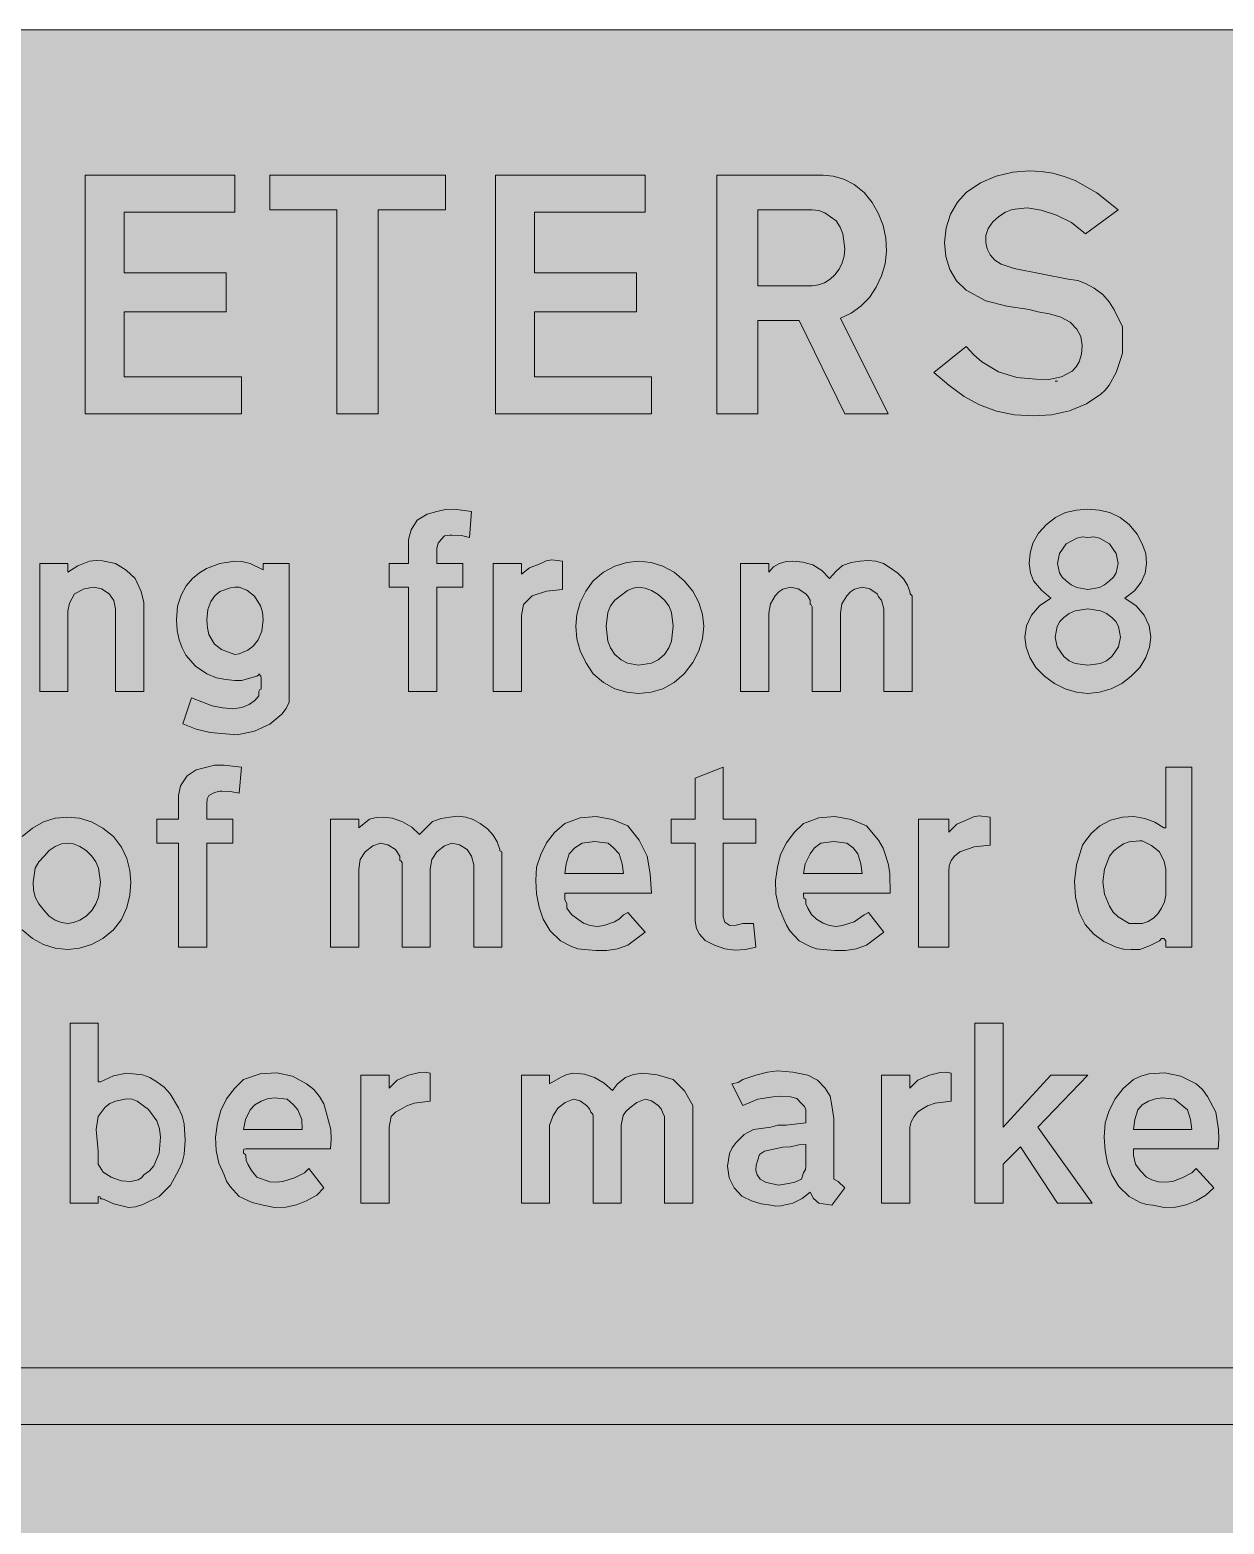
# Model space of a CAD drawing. Header units: metres. Extents: x 10 to 559, y 12 to 260.
# Drawn here: x 170 to 269.1, y 136.1 to 260.1 of the extents above; entities that cross this region are included whole.
import ezdxf

# ---------------------------------------------------------------- set-up
doc = ezdxf.new("R2010")
doc.units = ezdxf.units.M
for name, color, linetype, true_color in [('FILL_BLUE_0000FF', 7, 'Continuous', 0x0000ff), ('FILL_WHITE_FFFFFF', 7, 'Continuous', 0xffffff), ('STROKE_WHITE_FFFFFF', 7, 'Continuous', 0xffffff)]:
    doc.layers.add(name, color=color, linetype=linetype, true_color=true_color)

msp = doc.modelspace()

# ---------------------------------------------------------------- hatches: boundary and pattern name
at = {"layer": 'FILL_BLUE_0000FF', "true_color": 0x0000ff}
h = msp.add_hatch(color=7, dxfattribs=at)
h.dxf.hatch_style = 1
h.paths.add_polyline_path([(553.76, 259.97), (555.08, 259.58), (556.32, 258.96), (557.46, 258.12), (558.3, 256.98), (558.92, 255.74), (559.31, 254.42), (559.44, 253.08), (559.44, 19.26), (559.31, 17.91), (558.9, 16.56), (558.25, 15.32), (557.46, 14.22), (556.29, 13.28), (555.01, 12.6), (553.69, 12.2), (552.42, 12.06), (17.28, 12.06), (16.04, 12.2), (14.78, 12.6), (13.56, 13.28), (12.42, 14.22), (11.48, 15.36), (10.8, 16.61), (10.4, 17.92), (10.26, 19.26), (10.26, 253.08), (10.4, 254.41), (10.8, 255.6), (11.48, 256.93), (12.42, 258.12), (13.52, 259.04), (14.12, 259.36), (14.76, 259.56), (16.09, 259.97), (17.28, 260.1), (552.42, 260.1), (553.76, 259.97)])
at = {"layer": 'FILL_WHITE_FFFFFF', "true_color": 0xffffff}
h = msp.add_hatch(color=7, dxfattribs=at)
h.dxf.hatch_style = 1
h.paths.add_polyline_path([(260.64, 233.28), (260.46, 232.74), (260.1, 231.66), (259.54, 230.62), (259.21, 230.19), (258.84, 229.86), (257.64, 229.05), (256.25, 228.49), (254.76, 228.16), (253.26, 228.06), (251.68, 228.16), (250.18, 228.46), (248.78, 228.97), (247.5, 229.68), (246.24, 230.6), (244.98, 231.66), (247.68, 233.82), (248.3, 233.14), (248.96, 232.56), (250.36, 231.73), (251.86, 231.26), (253.44, 231.12), (254.53, 231.09), (255.58, 231.3), (256.45, 231.78), (256.79, 232.13), (257.04, 232.56), (257.24, 233.18), (257.29, 233.91), (257.17, 234.64), (256.86, 235.26), (256.3, 235.84), (255.51, 236.25), (254.58, 236.53), (253.62, 236.7), (252.9, 236.88), (251.03, 237.17), (249.3, 237.6), (247.68, 238.5), (246.87, 239.27), (246.31, 240.21), (245.98, 241.28), (245.88, 242.46), (246.01, 243.66), (246.37, 244.8), (246.94, 245.8), (247.68, 246.6), (248.85, 247.41), (250.15, 247.97), (251.53, 248.3), (252.9, 248.4), (253.9, 248.35), (254.86, 248.2), (255.8, 247.94), (256.72, 247.59), (258.52, 246.58), (260.28, 245.16), (257.58, 243.18), (256.42, 244.1), (255.15, 244.73), (253.88, 245.13), (252.72, 245.34), (251.48, 245.18), (250.92, 244.96), (250.38, 244.62), (249.88, 244.16), (249.5, 243.61), (249.29, 243.03), (249.3, 242.46), (249.4, 241.93), (249.66, 241.42), (250.06, 240.99), (250.56, 240.66), (251.64, 240.3), (256.14, 239.4), (256.93, 239.29), (257.58, 239.04), (258.3, 238.66), (259.02, 238.14), (259.53, 237.54), (259.96, 236.86), (260.64, 235.44), (260.64, 234), (260.64, 233.93), (260.64, 233.82), (260.64, 233.75), (260.64, 233.64), (260.64, 233.28)])
h = msp.add_hatch(color=7, dxfattribs=at)
h.dxf.hatch_style = 1
h.paths.add_polyline_path([(174.6, 248.04), (187.02, 248.04), (187.02, 244.98), (177.84, 244.98), (177.84, 239.94), (186.3, 239.94), (186.3, 236.7), (177.84, 236.7), (177.84, 231.3), (187.56, 231.3), (187.56, 228.24), (174.6, 228.24), (174.6, 248.04)])
h = msp.add_hatch(color=7, dxfattribs=at)
h.dxf.hatch_style = 1
h.paths.add_polyline_path([(204.48, 245.16), (198.9, 245.16), (198.9, 228.24), (195.48, 228.24), (195.48, 245.16), (189.9, 245.16), (189.9, 248.04), (204.48, 248.04), (204.48, 245.16)])
h = msp.add_hatch(color=7, dxfattribs=at)
h.dxf.hatch_style = 1
h.paths.add_polyline_path([(208.62, 248.04), (221.04, 248.04), (221.04, 244.98), (211.86, 244.98), (211.86, 239.94), (220.32, 239.94), (220.32, 236.7), (211.86, 236.7), (211.86, 231.3), (221.58, 231.3), (221.58, 228.24), (208.62, 228.24), (208.62, 248.04)])
h = msp.add_hatch(color=7, dxfattribs=at)
h.dxf.hatch_style = 1
h.paths.add_polyline_path([(235.8, 248.04), (236.64, 247.97), (237.51, 247.72), (238.38, 247.28), (239.22, 246.6), (239.86, 245.76), (240.39, 244.84), (240.79, 243.87), (241.02, 242.82), (241.06, 241.74), (240.94, 240.69), (240.65, 239.68), (240.21, 238.75), (239.64, 237.9), (238.94, 237.18), (238.14, 236.59), (237.24, 236.16), (241.2, 228.24), (237.6, 228.24), (233.82, 235.98), (230.4, 235.98), (230.4, 228.24), (226.98, 228.24), (226.98, 248.04), (235.8, 248.04)])
h.paths.add_polyline_path([(235.43, 238.93), (235.93, 239.11), (236.39, 239.4), (236.79, 239.78), (237.13, 240.24), (237.38, 240.76), (237.54, 241.32), (237.6, 241.92), (237.44, 243.16), (237.22, 243.72), (236.88, 244.26), (235.96, 244.91), (235.44, 245.1), (234.9, 245.16), (230.4, 245.16), (230.4, 238.86), (234.9, 238.86), (235.43, 238.93)], flags=16)
h = msp.add_hatch(color=7, dxfattribs=at)
h.dxf.hatch_style = 1
h.paths.add_polyline_path([(203.76, 205.2), (201.42, 205.2), (201.42, 213.84), (199.8, 213.84), (199.8, 215.82), (201.42, 215.82), (201.42, 217.8), (201.64, 218.61), (202.14, 219.42), (202.95, 219.91), (203.76, 220.14), (204.48, 220.3), (205.2, 220.32), (206.64, 220.14), (206.46, 217.98), (205.81, 218.14), (205.02, 218.16), (204.84, 218.16), (204.41, 218.11), (204.12, 217.8), (203.87, 217.51), (203.76, 217.08), (203.76, 215.82), (205.92, 215.82), (205.92, 213.84), (203.76, 213.84), (203.76, 205.2)])
h = msp.add_hatch(color=7, dxfattribs=at)
h.dxf.hatch_style = 1
h.paths.add_polyline_path([(262.84, 210.64), (262.98, 209.7), (262.88, 208.86), (262.57, 208.01), (262.07, 207.19), (261.36, 206.46), (260.59, 205.86), (259.69, 205.4), (258.73, 205.12), (257.76, 205.02), (256.82, 205.12), (255.89, 205.4), (255, 205.86), (254.16, 206.46), (253.45, 207.19), (252.94, 208.01), (252.64, 208.86), (252.54, 209.7), (252.67, 210.64), (253.08, 211.52), (253.75, 212.31), (254.7, 212.94), (253.91, 213.59), (253.26, 214.38), (253.01, 215.03), (252.9, 215.82), (252.97, 216.66), (253.21, 217.51), (253.66, 218.33), (254.34, 219.06), (255.08, 219.64), (255.91, 220.03), (256.82, 220.25), (257.76, 220.32), (258.7, 220.25), (259.6, 220.03), (260.44, 219.64), (261.18, 219.06), (261.85, 218.25), (262.26, 217.44), (262.57, 216.63), (262.62, 215.82), (262.52, 215.02), (262.19, 214.25), (261.63, 213.54), (260.82, 212.94), (261.76, 212.31), (262.44, 211.52), (262.84, 210.64)])
h.paths.add_polyline_path([(255.78, 211.32), (255.44, 210.99), (255.22, 210.58), (255.06, 209.7), (255.22, 208.89), (255.78, 208.08), (256.22, 207.74), (256.7, 207.52), (257.76, 207.36), (258.82, 207.52), (259.3, 207.74), (259.74, 208.08), (260.3, 208.89), (260.46, 209.7), (260.3, 210.58), (260.08, 210.99), (259.74, 211.32), (259.3, 211.66), (258.82, 211.88), (257.76, 212.04), (256.7, 211.88), (256.22, 211.66), (255.78, 211.32)], flags=16)
h.paths.add_polyline_path([(259.15, 214.04), (259.56, 214.38), (259.9, 214.68), (260.12, 215.03), (260.28, 215.82), (260.12, 216.63), (259.56, 217.44), (258.73, 217.91), (258.27, 218.02), (257.76, 217.98), (257.33, 218.02), (256.86, 217.91), (255.96, 217.44), (255.4, 216.63), (255.24, 215.82), (255.4, 215.03), (255.62, 214.68), (255.96, 214.38), (256.39, 214.04), (256.86, 213.82), (257.76, 213.66), (258.73, 213.82), (259.15, 214.04)], flags=16)
h = msp.add_hatch(color=7, dxfattribs=at)
h.dxf.hatch_style = 1
h.paths.add_polyline_path([(174.51, 213.7), (173.7, 213.3), (173.29, 212.51), (173.16, 211.86), (173.16, 205.2), (170.82, 205.2), (170.82, 215.82), (173.16, 215.82), (173.16, 215.1), (173.99, 215.62), (174.96, 216), (175.5, 216.07), (176.04, 216.04), (177.12, 215.82), (178, 215.26), (178.74, 214.56), (179.23, 213.5), (179.46, 212.58), (179.46, 205.2), (177.12, 205.2), (177.12, 212.04), (176.98, 212.74), (176.58, 213.3), (175.95, 213.7), (175.32, 213.84), (174.51, 213.7)])
h = msp.add_hatch(color=7, dxfattribs=at)
h.dxf.hatch_style = 1
h.paths.add_polyline_path([(185.5, 206.33), (184.68, 206.64), (183.75, 207.29), (182.95, 208.21), (182.63, 208.8), (182.38, 209.47), (182.22, 210.25), (182.16, 211.14), (182.26, 212.26), (182.55, 213.19), (182.97, 213.95), (183.49, 214.56), (184.07, 215.04), (184.67, 215.39), (185.76, 215.82), (187.02, 216), (187.58, 215.98), (188.28, 215.82), (189.36, 215.28), (189.36, 215.82), (191.52, 215.82), (191.52, 204.3), (191.26, 203.78), (190.9, 203.3), (189.9, 202.48), (188.63, 201.9), (187.2, 201.6), (184.95, 201.78), (183.81, 202.06), (182.7, 202.5), (183.42, 204.66), (185.13, 204.01), (186, 203.82), (186.84, 203.76), (187.58, 203.85), (188.19, 204.1), (188.66, 204.44), (189, 204.84), (189, 205.2), (189.09, 205.36), (189.18, 205.38), (189.18, 206.28), (189.16, 206.46), (189, 206.64), (188.98, 206.55), (188.82, 206.46), (187.56, 206.1), (187.02, 206.1), (186.26, 206.17), (185.5, 206.33)])
h.paths.add_polyline_path([(185.76, 213.48), (185.36, 213.14), (185.02, 212.65), (184.77, 211.99), (184.68, 211.14), (184.73, 210.46), (184.86, 209.91), (185.31, 209.11), (185.9, 208.66), (186.48, 208.44), (187.02, 208.26), (187.36, 208.3), (188.1, 208.62), (188.52, 208.96), (188.93, 209.47), (189.24, 210.19), (189.36, 211.14), (189.3, 211.77), (189.15, 212.3), (188.64, 213.1), (187.99, 213.6), (187.38, 213.84), (187.02, 213.84), (186.66, 213.79), (185.76, 213.48)], flags=16)
h = msp.add_hatch(color=7, dxfattribs=at)
h.dxf.hatch_style = 1
h.paths.add_polyline_path([(211.45, 215.44), (212.4, 215.82), (212.83, 216.03), (213.3, 216.11), (214.2, 216), (214.2, 213.66), (212.87, 213.52), (211.68, 213.12), (210.96, 212.4), (210.78, 211.5), (210.78, 205.2), (208.44, 205.2), (208.44, 215.82), (210.78, 215.82), (210.78, 214.92), (211.45, 215.44)])
h = msp.add_hatch(color=7, dxfattribs=at)
h.dxf.hatch_style = 1
h.paths.add_polyline_path([(215.66, 212.56), (216.12, 213.51), (216.72, 214.38), (217.59, 215.09), (218.54, 215.59), (219.53, 215.9), (220.5, 216), (221.55, 215.9), (222.52, 215.59), (223.44, 215.09), (224.28, 214.38), (224.99, 213.51), (225.49, 212.56), (225.8, 211.57), (225.9, 210.6), (225.8, 209.55), (225.49, 208.55), (224.99, 207.59), (224.28, 206.64), (223.44, 205.93), (222.52, 205.42), (221.55, 205.12), (220.5, 205.02), (219.53, 205.12), (218.54, 205.42), (217.59, 205.93), (216.72, 206.64), (216.12, 207.59), (215.66, 208.55), (215.38, 209.55), (215.28, 210.6), (215.38, 211.57), (215.66, 212.56)])
h.paths.add_polyline_path([(219.58, 213.57), (218.52, 212.76), (218.18, 212.3), (217.96, 211.75), (217.8, 210.6), (217.96, 209.36), (218.18, 208.8), (218.52, 208.26), (219.06, 207.82), (219.58, 207.54), (220.5, 207.36), (221.58, 207.54), (222.12, 207.82), (222.66, 208.26), (223, 208.8), (223.22, 209.36), (223.38, 210.6), (223.22, 211.75), (223, 212.3), (222.66, 212.76), (222.12, 213.23), (221.58, 213.57), (221.04, 213.77), (220.5, 213.84), (220.06, 213.77), (219.58, 213.57)], flags=16)
h = msp.add_hatch(color=7, dxfattribs=at)
h.dxf.hatch_style = 1
h.paths.add_polyline_path([(231.3, 215.1), (231.68, 215.53), (232.2, 215.82), (232.74, 215.98), (233.28, 216), (234.11, 215.93), (234.94, 215.69), (235.71, 215.24), (236.34, 214.56), (236.88, 215.17), (237.42, 215.64), (238.14, 215.89), (238.86, 216), (239.53, 216.07), (240.19, 216), (240.81, 215.8), (241.38, 215.46), (241.99, 215.02), (242.46, 214.54), (242.8, 214.02), (243, 213.48), (243.02, 213.3), (243.18, 213.12), (243.18, 212.76), (243.18, 205.2), (240.84, 205.2), (240.84, 212.04), (240.66, 212.76), (240.41, 213.03), (240.3, 213.3), (239.67, 213.71), (239.04, 213.84), (238.41, 213.68), (238.08, 213.46), (237.78, 213.12), (237.37, 212.47), (237.24, 211.68), (237.24, 205.2), (234.9, 205.2), (234.9, 212.22), (234.81, 212.38), (234.72, 212.4), (234.72, 212.76), (234.54, 213.1), (234.36, 213.3), (233.73, 213.71), (233.1, 213.84), (232.47, 213.68), (232.14, 213.46), (231.84, 213.12), (231.43, 212.47), (231.3, 211.68), (231.3, 205.2), (228.96, 205.2), (228.96, 215.82), (231.3, 215.82), (231.3, 215.1)])
h = msp.add_hatch(color=7, dxfattribs=at)
h.dxf.hatch_style = 1
h.paths.add_polyline_path([(182.34, 183.96), (182.34, 192.6), (180.54, 192.6), (180.54, 194.58), (182.34, 194.58), (182.34, 196.56), (182.5, 197.37), (183.06, 198.18), (183.8, 198.68), (184.68, 198.9), (185.33, 199.06), (186.12, 199.08), (187.56, 198.9), (187.38, 196.74), (186.66, 196.9), (185.94, 196.92), (185.83, 196.92), (185.76, 196.92), (185.31, 196.81), (184.86, 196.56), (184.7, 196.27), (184.68, 195.84), (184.68, 194.58), (186.84, 194.58), (186.84, 192.6), (184.68, 192.6), (184.68, 183.96), (182.34, 183.96)])
h = msp.add_hatch(color=7, dxfattribs=at)
h.dxf.hatch_style = 1
h.paths.add_polyline_path([(227.65, 186.05), (228.06, 185.76), (228.6, 185.78), (229.14, 185.94), (230.04, 185.94), (230.22, 183.96), (229.38, 183.76), (228.51, 183.71), (227.64, 183.83), (226.8, 184.14), (226.03, 184.52), (225.54, 185.04), (225.29, 185.51), (225.18, 186.12), (225.18, 192.6), (223.2, 192.6), (223.2, 194.58), (225.18, 194.58), (225.18, 198), (227.52, 198.9), (227.52, 194.58), (230.22, 194.58), (230.22, 192.6), (227.52, 192.6), (227.52, 186.48), (227.65, 186.05)])
h = msp.add_hatch(color=7, dxfattribs=at)
h.dxf.hatch_style = 1
h.paths.add_polyline_path([(261.36, 183.78), (260.73, 183.8), (260.1, 183.96), (259.09, 184.44), (258.23, 185.06), (257.54, 185.86), (257.04, 186.84), (256.74, 188.11), (256.66, 189.45), (256.81, 190.79), (257.22, 192.06), (257.33, 192.42), (257.58, 192.78), (258.08, 193.44), (258.77, 194.04), (259.63, 194.5), (260.64, 194.76), (261.58, 194.8), (262.48, 194.65), (263.32, 194.33), (264.06, 193.86), (264.24, 193.86), (264.24, 198.9), (266.4, 198.9), (266.4, 183.96), (264.24, 183.96), (264.24, 184.5), (264.06, 184.68), (263.95, 184.68), (263.88, 184.68), (263.7, 184.5), (262.89, 184.07), (262.08, 183.78), (261.36, 183.78)])
h.paths.add_polyline_path([(263.2, 186.37), (263.58, 186.72), (263.88, 187.2), (264.13, 187.74), (264.24, 188.28), (264.24, 190.44), (264.1, 191.09), (263.7, 191.88), (263.05, 192.4), (262.26, 192.78), (262.08, 192.78), (261.18, 192.71), (260.71, 192.55), (260.28, 192.24), (259.92, 191.95), (259.56, 191.52), (259.15, 190.44), (259.02, 189.38), (259.15, 188.36), (259.56, 187.38), (259.85, 186.86), (260.28, 186.48), (261.18, 185.94), (262.26, 185.94), (262.77, 186.11), (263.2, 186.37)], flags=16)
h = msp.add_hatch(color=7, dxfattribs=at)
h.dxf.hatch_style = 1
h.paths.add_polyline_path([(168.19, 191.32), (168.67, 192.27), (169.38, 193.14), (170.22, 193.85), (171.13, 194.36), (172.11, 194.66), (173.16, 194.76), (174.13, 194.66), (175.12, 194.36), (176.07, 193.85), (176.94, 193.14), (177.62, 192.27), (178.06, 191.32), (178.31, 190.33), (178.38, 189.36), (178.31, 188.29), (178.06, 187.25), (177.62, 186.27), (176.94, 185.4), (176.07, 184.69), (175.12, 184.19), (174.13, 183.88), (173.16, 183.78), (172.11, 183.88), (171.13, 184.19), (170.22, 184.69), (169.38, 185.4), (168.67, 186.27), (168.19, 187.25), (167.94, 188.29), (167.94, 189.36), (167.94, 190.33), (168.19, 191.32)])
h.paths.add_polyline_path([(172.1, 192.33), (171.62, 191.99), (171.18, 191.52), (170.74, 191.06), (170.46, 190.51), (170.28, 189.36), (170.32, 188.72), (170.46, 188.12), (170.74, 187.56), (171.18, 187.02), (171.62, 186.55), (172.1, 186.21), (172.62, 186.01), (173.16, 185.94), (173.62, 186.01), (174.15, 186.21), (174.68, 186.55), (175.14, 187.02), (175.48, 187.56), (175.7, 188.12), (175.86, 189.36), (175.7, 190.51), (175.48, 191.06), (175.14, 191.52), (174.68, 191.99), (174.15, 192.33), (173.62, 192.53), (173.16, 192.6), (172.62, 192.53), (172.1, 192.33)], flags=16)
h = msp.add_hatch(color=7, dxfattribs=at)
h.dxf.hatch_style = 1
h.paths.add_polyline_path([(197.28, 193.86), (198.18, 194.58), (198.72, 194.74), (199.26, 194.76), (200.09, 194.66), (200.92, 194.38), (201.69, 193.92), (202.32, 193.32), (203.4, 194.4), (204.12, 194.65), (204.84, 194.76), (205.51, 194.83), (206.17, 194.76), (206.79, 194.56), (207.36, 194.22), (207.97, 193.78), (208.44, 193.27), (208.78, 192.7), (208.98, 192.06), (209, 191.97), (209.16, 191.88), (209.16, 191.52), (209.16, 183.96), (206.82, 183.96), (206.82, 190.8), (206.64, 191.52), (206.28, 192.06), (205.65, 192.46), (205.02, 192.6), (204.39, 192.37), (203.76, 191.88), (203.35, 191.23), (203.22, 190.44), (203.22, 183.96), (200.88, 183.96), (200.88, 190.98), (200.79, 191.14), (200.7, 191.16), (200.7, 191.52), (200.34, 192.06), (199.71, 192.46), (199.08, 192.6), (198.45, 192.37), (197.82, 191.88), (197.41, 191.23), (197.28, 190.44), (197.28, 183.96), (194.94, 183.96), (194.94, 194.58), (197.28, 194.58), (197.28, 193.86)])
h = msp.add_hatch(color=7, dxfattribs=at)
h.dxf.hatch_style = 1
h.paths.add_polyline_path([(214.94, 184.01), (214.02, 184.5), (213.17, 185.33), (212.58, 186.3), (212.24, 187.3), (212.04, 188.39), (211.97, 189.51), (212.04, 190.62), (212.38, 191.66), (212.87, 192.62), (213.53, 193.48), (214.38, 194.22), (215.65, 194.7), (216.99, 194.8), (218.33, 194.57), (219.6, 194.04), (220.55, 192.85), (221.22, 191.52), (221.47, 190.06), (221.58, 188.46), (214.38, 188.46), (214.38, 188.28), (214.38, 187.92), (214.54, 187.56), (214.56, 187.2), (214.94, 186.68), (215.46, 186.3), (215.92, 185.96), (216.47, 185.76), (217.05, 185.69), (217.62, 185.76), (218.5, 186.08), (218.91, 186.32), (219.24, 186.66), (219.6, 186.84), (221.04, 185.22), (219.6, 184.14), (218.76, 183.83), (217.87, 183.69), (216.94, 183.68), (216, 183.78), (215.46, 183.84), (214.94, 184.01)])
h.paths.add_polyline_path([(219.13, 190.89), (218.88, 191.7), (218.43, 192.22), (217.98, 192.6), (216.83, 192.73), (215.82, 192.6), (215.21, 192.22), (214.74, 191.7), (214.49, 190.89), (214.38, 190.08), (219.24, 190.08), (219.13, 190.89)], flags=16)
h = msp.add_hatch(color=7, dxfattribs=at)
h.dxf.hatch_style = 1
h.paths.add_polyline_path([(234.74, 184.01), (233.82, 184.5), (233.05, 185.33), (232.76, 185.79), (232.56, 186.3), (232.12, 187.3), (231.88, 188.39), (231.85, 189.51), (232.02, 190.62), (232.28, 191.66), (232.76, 192.62), (233.41, 193.48), (234.18, 194.22), (235.45, 194.7), (236.79, 194.8), (238.13, 194.57), (239.4, 194.04), (240.41, 192.85), (240.79, 192.19), (241.02, 191.52), (241.23, 190.81), (241.33, 190.06), (241.38, 188.46), (234.18, 188.46), (234.18, 188.28), (234.2, 188.03), (234.36, 187.92), (234.38, 187.56), (234.54, 187.2), (234.83, 186.68), (235.26, 186.3), (235.8, 185.96), (236.34, 185.76), (236.88, 185.69), (237.42, 185.76), (238.39, 186.08), (239.22, 186.66), (239.58, 186.84), (240.84, 185.22), (239.4, 184.14), (238.56, 183.83), (237.67, 183.69), (236.74, 183.68), (235.8, 183.78), (235.26, 183.84), (234.74, 184.01)])
h.paths.add_polyline_path([(238.93, 190.89), (238.68, 191.7), (238.3, 192.22), (237.78, 192.6), (236.7, 192.73), (235.62, 192.6), (235.1, 192.22), (234.72, 191.7), (234.31, 190.89), (234.18, 190.08), (239.04, 190.08), (238.93, 190.89)], flags=16)
h = msp.add_hatch(color=7, dxfattribs=at)
h.dxf.hatch_style = 1
h.paths.add_polyline_path([(246.91, 194.18), (247.86, 194.58), (248.29, 194.79), (248.76, 194.87), (249.66, 194.76), (249.66, 192.42), (248.33, 192.29), (247.14, 191.88), (246.71, 191.52), (246.42, 191.16), (246.26, 190.71), (246.24, 190.26), (246.24, 183.96), (243.72, 183.96), (243.72, 194.58), (246.24, 194.58), (246.24, 193.5), (246.91, 194.18)])
h = msp.add_hatch(color=7, dxfattribs=at)
h.dxf.hatch_style = 1
h.paths.add_polyline_path([(179.35, 173.36), (179.97, 173.14), (180.54, 172.8), (181.15, 172.34), (181.64, 171.79), (182.34, 170.64), (182.65, 169.96), (182.81, 169.29), (182.88, 167.94), (182.81, 166.75), (182.65, 166.09), (182.34, 165.42), (181.66, 164.2), (180.72, 163.26), (179.39, 162.61), (178.77, 162.42), (178.2, 162.36), (176.98, 162.65), (176.04, 163.08), (175.86, 163.08), (175.84, 163.24), (175.68, 163.26), (175.68, 162.9), (175.68, 162.72), (173.34, 162.72), (173.34, 177.66), (175.68, 177.66), (175.68, 172.98), (175.68, 172.87), (175.68, 172.8), (175.86, 172.8), (176.94, 173.29), (178.02, 173.52), (179.35, 173.36)])
h.paths.add_polyline_path([(179.27, 164.82), (179.46, 165.06), (179.94, 165.39), (180.29, 165.82), (180.72, 166.86), (180.83, 168.21), (180.75, 168.88), (180.54, 169.56), (179.86, 170.5), (178.92, 171.18), (178.49, 171.36), (178.02, 171.38), (177.12, 171.18), (176.64, 170.98), (176.26, 170.68), (175.68, 169.92), (175.5, 168.84), (175.68, 167.04), (175.68, 166.5), (175.68, 165.96), (176.08, 165.28), (176.76, 164.88), (177.57, 164.56), (178.38, 164.52), (178.99, 164.65), (179.27, 164.82)], flags=16)
h = msp.add_hatch(color=7, dxfattribs=at)
h.dxf.hatch_style = 1
h.paths.add_polyline_path([(254.7, 173.34), (257.76, 173.34), (253.62, 169.02), (258.12, 162.72), (255.24, 162.72), (252.18, 167.4), (250.74, 165.96), (250.74, 162.72), (248.4, 162.72), (248.4, 177.66), (250.74, 177.66), (250.74, 169.02), (254.7, 173.34)])
h = msp.add_hatch(color=7, dxfattribs=at)
h.dxf.hatch_style = 1
h.paths.add_polyline_path([(229.86, 162.9), (229.07, 163.3), (228.42, 163.98), (228.02, 164.81), (227.88, 165.78), (228.04, 166.84), (228.26, 167.32), (228.6, 167.76), (229.25, 168.43), (230.04, 168.84), (231.48, 169.02), (232.04, 169.18), (232.74, 169.2), (234.36, 169.38), (234.36, 169.92), (234.36, 170.46), (234.25, 170.73), (234, 171), (233.62, 171.4), (233.1, 171.54), (232.31, 171.61), (231.66, 171.54), (230.4, 171.36), (229.14, 170.82), (228.24, 172.62), (228.76, 172.73), (229.14, 172.98), (230.22, 173.34), (231.19, 173.59), (232.02, 173.7), (233.28, 173.59), (234.54, 173.34), (235.33, 172.93), (235.98, 172.26), (236.39, 171.61), (236.52, 170.82), (236.68, 169.74), (236.7, 168.66), (236.7, 165.24), (236.7, 164.7), (237.06, 164.52), (237.6, 163.98), (236.52, 162.54), (235.44, 162.72), (235.01, 163.1), (234.72, 163.62), (234.07, 163.1), (233.28, 162.72), (232.31, 162.49), (231.89, 162.47), (231.48, 162.54), (230.67, 162.65), (229.86, 162.9)])
h.paths.add_polyline_path([(232.92, 164.34), (233.46, 164.45), (234, 164.7), (234.18, 165.24), (234.34, 165.51), (234.36, 165.78), (234.36, 167.58), (233.8, 167.56), (233.1, 167.4), (232.47, 167.38), (231.84, 167.22), (230.94, 167.04), (230.54, 166.75), (230.4, 166.32), (230.24, 165.87), (230.22, 165.42), (230.33, 165.06), (230.58, 164.7), (231.03, 164.45), (231.48, 164.34), (232.13, 164.2), (232.92, 164.34)], flags=16)
h = msp.add_hatch(color=7, dxfattribs=at)
h.dxf.hatch_style = 1
h.paths.add_polyline_path([(187.38, 163.26), (186.62, 164.09), (186.32, 164.55), (186.12, 165.06), (185.68, 166.04), (185.45, 167.08), (185.41, 168.2), (185.58, 169.38), (185.84, 170.42), (186.32, 171.38), (186.97, 172.24), (187.74, 172.98), (189.11, 173.46), (190.49, 173.54), (191.79, 173.26), (192.96, 172.62), (193.57, 172.15), (194.04, 171.58), (194.38, 170.95), (194.58, 170.28), (194.96, 168.82), (195.01, 168.03), (194.94, 167.22), (187.92, 167.22), (187.76, 167.2), (187.74, 167.04), (187.74, 166.86), (187.9, 166.77), (187.92, 166.68), (187.94, 166.25), (188.1, 165.96), (188.39, 165.42), (188.82, 164.88), (189.9, 164.5), (190.44, 164.45), (190.98, 164.52), (191.95, 164.81), (192.78, 165.24), (193.14, 165.6), (194.4, 163.98), (193.82, 163.37), (192.96, 162.9), (192.12, 162.57), (191.23, 162.38), (190.3, 162.37), (189.36, 162.54), (188.44, 162.76), (187.38, 163.26)])
h.paths.add_polyline_path([(192.56, 169.65), (192.24, 170.46), (191.86, 170.91), (191.34, 171.36), (190.26, 171.47), (189.72, 171.39), (189.18, 171.18), (188.66, 170.89), (188.28, 170.46), (187.88, 169.65), (187.74, 168.84), (192.6, 168.84), (192.56, 169.65)], flags=16)
h = msp.add_hatch(color=7, dxfattribs=at)
h.dxf.hatch_style = 1
h.paths.add_polyline_path([(200.47, 172.94), (201.42, 173.34), (202.32, 173.57), (202.79, 173.59), (203.22, 173.52), (203.22, 171.18), (201.89, 171.02), (201.27, 170.8), (200.7, 170.46), (200.34, 170.26), (199.98, 169.92), (199.8, 169.02), (199.8, 162.72), (197.46, 162.72), (197.46, 173.34), (199.8, 173.34), (199.8, 172.26), (200.47, 172.94)])
h = msp.add_hatch(color=7, dxfattribs=at)
h.dxf.hatch_style = 1
h.paths.add_polyline_path([(216.7, 170.1), (216.54, 170.28), (216.43, 170.55), (216.18, 170.82), (215.64, 171.22), (215.1, 171.36), (214.4, 171.07), (213.84, 170.64), (213.41, 169.99), (213.12, 169.2), (213.12, 162.72), (210.78, 162.72), (210.78, 173.34), (213.12, 173.34), (213.12, 172.62), (214.02, 173.16), (214.56, 173.41), (215.1, 173.52), (216.01, 173.42), (216.85, 173.14), (217.63, 172.68), (218.34, 172.08), (218.74, 172.62), (219.42, 173.16), (220.07, 173.41), (220.86, 173.52), (222.05, 173.38), (223.38, 172.98), (224.32, 172.03), (225, 170.82), (225, 170.64), (225, 170.28), (225, 162.72), (222.66, 162.72), (222.66, 169.56), (222.64, 169.92), (222.48, 170.28), (222.37, 170.55), (222.12, 170.82), (221.58, 171.22), (221.04, 171.36), (220.34, 171.07), (219.78, 170.64), (219.44, 170.34), (219.22, 169.99), (219.06, 169.2), (219.06, 162.72), (216.72, 162.72), (216.72, 169.74), (216.72, 169.92), (216.7, 170.1)])
h = msp.add_hatch(color=7, dxfattribs=at)
h.dxf.hatch_style = 1
h.paths.add_polyline_path([(243.67, 172.94), (244.62, 173.34), (245.52, 173.57), (245.99, 173.59), (246.42, 173.52), (246.42, 171.18), (245.09, 171.02), (244.47, 170.8), (243.9, 170.46), (243.63, 170.26), (243.36, 169.92), (243.11, 169.47), (243, 169.02), (243, 162.72), (240.66, 162.72), (240.66, 173.34), (243, 173.34), (243, 172.26), (243.67, 172.94)])
h = msp.add_hatch(color=7, dxfattribs=at)
h.dxf.hatch_style = 1
h.paths.add_polyline_path([(262.1, 162.76), (261.18, 163.26), (260.32, 164.09), (259.74, 165.06), (259.4, 166.04), (259.2, 167.08), (259.13, 168.2), (259.2, 169.38), (259.54, 170.42), (260.03, 171.38), (260.69, 172.24), (261.54, 172.98), (262.16, 173.27), (262.81, 173.46), (264.15, 173.54), (265.49, 173.26), (266.76, 172.62), (267.27, 172.15), (267.7, 171.58), (268.38, 170.28), (268.6, 168.82), (268.63, 168.03), (268.56, 167.22), (261.54, 167.22), (261.54, 167.04), (261.54, 166.86), (261.54, 166.68), (261.72, 165.96), (262.1, 165.42), (262.62, 164.88), (263.08, 164.65), (263.63, 164.5), (264.21, 164.45), (264.78, 164.52), (265.59, 164.81), (266.4, 165.24), (266.76, 165.6), (268.2, 163.98), (267.55, 163.37), (266.76, 162.9), (265.92, 162.57), (265.03, 162.38), (264.1, 162.37), (263.16, 162.54), (262.62, 162.6), (262.1, 162.76)])
h.paths.add_polyline_path([(266.29, 169.65), (266.04, 170.46), (264.96, 171.36), (263.95, 171.47), (263.37, 171.39), (262.8, 171.18), (262.28, 170.89), (261.9, 170.46), (261.65, 169.65), (261.54, 168.84), (266.4, 168.84), (266.29, 169.65)], flags=16)
h = msp.add_hatch(color=7, dxfattribs=at)
h.dxf.hatch_style = 1
h.paths.add_polyline_path([(63.36, 144.36), (63.36, 149.04), (496.8, 149.04), (492.12, 153.9), (499.32, 153.9), (506.34, 146.7), (499.32, 139.68), (492.12, 139.68), (496.8, 144.36), (63.36, 144.36)])

# ---------------------------------------------------------------- linework, layer by layer
at = {"layer": 'FILL_BLUE_0000FF', "lineweight": 0, "true_color": 0x0000ff}
msp.add_lwpolyline([(552.42, 12.06), (17.28, 12.06), (16.04, 12.2), (14.78, 12.6), (13.56, 13.28), (12.42, 14.22), (11.48, 15.36), (10.8, 16.61), (10.4, 17.92), (10.26, 19.26), (10.26, 253.08), (10.4, 254.41), (10.8, 255.6), (11.48, 256.93), (12.42, 258.12), (13.52, 259.04), (14.12, 259.36), (14.76, 259.56), (16.09, 259.97), (17.28, 260.1), (552.42, 260.1)], dxfattribs=at)
at = {"layer": 'FILL_WHITE_FFFFFF', "lineweight": 0, "true_color": 0xffffff}
for points in [[(260.64, 233.28), (260.46, 232.74), (260.1, 231.66), (259.54, 230.62), (259.21, 230.19), (258.84, 229.86), (257.64, 229.05), (256.25, 228.49), (254.76, 228.16), (253.26, 228.06), (251.68, 228.16), (250.18, 228.46), (248.78, 228.97), (247.5, 229.68), (246.24, 230.6), (244.98, 231.66), (247.68, 233.82), (248.3, 233.14), (248.96, 232.56), (250.36, 231.73), (251.86, 231.26), (253.44, 231.12), (254.53, 231.09), (255.58, 231.3), (256.45, 231.78), (256.79, 232.13), (257.04, 232.56), (257.24, 233.18), (257.29, 233.91), (257.17, 234.64), (256.86, 235.26), (256.3, 235.84), (255.51, 236.25), (254.58, 236.53), (253.62, 236.7), (252.9, 236.88), (251.03, 237.17), (249.3, 237.6), (247.68, 238.5), (246.87, 239.27), (246.31, 240.21), (245.98, 241.28), (245.88, 242.46), (246.01, 243.66), (246.37, 244.8), (246.94, 245.8), (247.68, 246.6), (248.85, 247.41), (250.15, 247.97), (251.53, 248.3), (252.9, 248.4), (253.9, 248.35), (254.86, 248.2), (255.8, 247.94), (256.72, 247.59), (258.52, 246.58), (260.28, 245.16), (257.58, 243.18), (256.42, 244.1), (255.15, 244.73), (253.88, 245.13), (252.72, 245.34), (251.48, 245.18), (250.92, 244.96), (250.38, 244.62), (249.88, 244.16), (249.5, 243.61), (249.29, 243.03), (249.3, 242.46), (249.4, 241.93), (249.66, 241.42), (250.06, 240.99), (250.56, 240.66), (251.64, 240.3), (256.14, 239.4), (256.93, 239.29), (257.58, 239.04), (258.3, 238.66), (259.02, 238.14), (259.53, 237.54), (259.96, 236.86), (260.64, 235.44), (260.64, 234), (260.64, 233.93), (260.64, 233.82), (260.64, 233.75), (260.64, 233.64)], [(174.6, 248.04), (187.02, 248.04), (187.02, 244.98), (177.84, 244.98), (177.84, 239.94), (186.3, 239.94), (186.3, 236.7), (177.84, 236.7), (177.84, 231.3), (187.56, 231.3), (187.56, 228.24), (174.6, 228.24)], [(204.48, 245.16), (198.9, 245.16), (198.9, 228.24), (195.48, 228.24), (195.48, 245.16), (189.9, 245.16), (189.9, 248.04), (204.48, 248.04)], [(208.62, 248.04), (221.04, 248.04), (221.04, 244.98), (211.86, 244.98), (211.86, 239.94), (220.32, 239.94), (220.32, 236.7), (211.86, 236.7), (211.86, 231.3), (221.58, 231.3), (221.58, 228.24), (208.62, 228.24)], [(235.8, 248.04), (236.64, 247.97), (237.51, 247.72), (238.38, 247.28), (239.22, 246.6), (239.86, 245.76), (240.39, 244.84), (240.79, 243.87), (241.02, 242.82), (241.06, 241.74), (240.94, 240.69), (240.65, 239.68), (240.21, 238.75), (239.64, 237.9), (238.94, 237.18), (238.14, 236.59), (237.24, 236.16), (241.2, 228.24), (237.6, 228.24), (233.82, 235.98), (230.4, 235.98), (230.4, 228.24), (226.98, 228.24), (226.98, 248.04)], [(235.43, 238.93), (235.93, 239.11), (236.39, 239.4), (236.79, 239.78), (237.13, 240.24), (237.38, 240.76), (237.54, 241.32), (237.6, 241.92), (237.44, 243.16), (237.22, 243.72), (236.88, 244.26), (235.96, 244.91), (235.44, 245.1), (234.9, 245.16), (230.4, 245.16), (230.4, 238.86), (234.9, 238.86)], [(203.76, 205.2), (201.42, 205.2), (201.42, 213.84), (199.8, 213.84), (199.8, 215.82), (201.42, 215.82), (201.42, 217.8), (201.64, 218.61), (202.14, 219.42), (202.95, 219.91), (203.76, 220.14), (204.48, 220.3), (205.2, 220.32), (206.64, 220.14), (206.46, 217.98), (205.81, 218.14), (205.02, 218.16), (204.84, 218.16), (204.41, 218.11), (204.12, 217.8), (203.87, 217.51), (203.76, 217.08), (203.76, 215.82), (205.92, 215.82), (205.92, 213.84), (203.76, 213.84)], [(262.84, 210.64), (262.98, 209.7), (262.88, 208.86), (262.57, 208.01), (262.07, 207.19), (261.36, 206.46), (260.59, 205.86), (259.69, 205.4), (258.73, 205.12), (257.76, 205.02), (256.82, 205.12), (255.89, 205.4), (255, 205.86), (254.16, 206.46), (253.45, 207.19), (252.94, 208.01), (252.64, 208.86), (252.54, 209.7), (252.67, 210.64), (253.08, 211.52), (253.75, 212.31), (254.7, 212.94), (253.91, 213.59), (253.26, 214.38), (253.01, 215.03), (252.9, 215.82), (252.97, 216.66), (253.21, 217.51), (253.66, 218.33), (254.34, 219.06), (255.08, 219.64), (255.91, 220.03), (256.82, 220.25), (257.76, 220.32), (258.7, 220.25), (259.6, 220.03), (260.44, 219.64), (261.18, 219.06), (261.85, 218.25), (262.26, 217.44), (262.57, 216.63), (262.62, 215.82), (262.52, 215.02), (262.19, 214.25), (261.63, 213.54), (260.82, 212.94), (261.76, 212.31), (262.44, 211.52)], [(259.15, 214.04), (259.56, 214.38), (259.9, 214.68), (260.12, 215.03), (260.28, 215.82), (260.12, 216.63), (259.56, 217.44), (258.73, 217.91), (258.27, 218.02), (257.76, 217.98), (257.33, 218.02), (256.86, 217.91), (255.96, 217.44), (255.4, 216.63), (255.24, 215.82), (255.4, 215.03), (255.62, 214.68), (255.96, 214.38), (256.39, 214.04), (256.86, 213.82), (257.76, 213.66), (258.73, 213.82)], [(174.51, 213.7), (173.7, 213.3), (173.29, 212.51), (173.16, 211.86), (173.16, 205.2), (170.82, 205.2), (170.82, 215.82), (173.16, 215.82), (173.16, 215.1), (173.99, 215.62), (174.96, 216), (175.5, 216.07), (176.04, 216.04), (177.12, 215.82), (178, 215.26), (178.74, 214.56), (179.23, 213.5), (179.46, 212.58), (179.46, 205.2), (177.12, 205.2), (177.12, 212.04), (176.98, 212.74), (176.58, 213.3), (175.95, 213.7), (175.32, 213.84)], [(185.5, 206.33), (184.68, 206.64), (183.75, 207.29), (182.95, 208.21), (182.63, 208.8), (182.38, 209.47), (182.22, 210.25), (182.16, 211.14), (182.26, 212.26), (182.55, 213.19), (182.97, 213.95), (183.49, 214.56), (184.07, 215.04), (184.67, 215.39), (185.76, 215.82), (187.02, 216), (187.58, 215.98), (188.28, 215.82), (189.36, 215.28), (189.36, 215.82), (191.52, 215.82), (191.52, 204.3), (191.26, 203.78), (190.9, 203.3), (189.9, 202.48), (188.63, 201.9), (187.2, 201.6), (184.95, 201.78), (183.81, 202.06), (182.7, 202.5), (183.42, 204.66), (185.13, 204.01), (186, 203.82), (186.84, 203.76), (187.58, 203.85), (188.19, 204.1), (188.66, 204.44), (189, 204.84), (189, 205.2), (189.09, 205.36), (189.18, 205.38), (189.18, 206.28), (189.16, 206.46), (189, 206.64), (188.98, 206.55), (188.82, 206.46), (187.56, 206.1), (187.02, 206.1), (186.26, 206.17)], [(211.45, 215.44), (212.4, 215.82), (212.83, 216.03), (213.3, 216.11), (214.2, 216), (214.2, 213.66), (212.87, 213.52), (211.68, 213.12), (210.96, 212.4), (210.78, 211.5), (210.78, 205.2), (208.44, 205.2), (208.44, 215.82), (210.78, 215.82), (210.78, 214.92)], [(215.66, 212.56), (216.12, 213.51), (216.72, 214.38), (217.59, 215.09), (218.54, 215.59), (219.53, 215.9), (220.5, 216), (221.55, 215.9), (222.52, 215.59), (223.44, 215.09), (224.28, 214.38), (224.99, 213.51), (225.49, 212.56), (225.8, 211.57), (225.9, 210.6), (225.8, 209.55), (225.49, 208.55), (224.99, 207.59), (224.28, 206.64), (223.44, 205.93), (222.52, 205.42), (221.55, 205.12), (220.5, 205.02), (219.53, 205.12), (218.54, 205.42), (217.59, 205.93), (216.72, 206.64), (216.12, 207.59), (215.66, 208.55), (215.38, 209.55), (215.28, 210.6), (215.38, 211.57)], [(231.3, 215.1), (231.68, 215.53), (232.2, 215.82), (232.74, 215.98), (233.28, 216), (234.11, 215.93), (234.94, 215.69), (235.71, 215.24), (236.34, 214.56), (236.88, 215.17), (237.42, 215.64), (238.14, 215.89), (238.86, 216), (239.53, 216.07), (240.19, 216), (240.81, 215.8), (241.38, 215.46), (241.99, 215.02), (242.46, 214.54), (242.8, 214.02), (243, 213.48), (243.02, 213.3), (243.18, 213.12), (243.18, 212.76), (243.18, 205.2), (240.84, 205.2), (240.84, 212.04), (240.66, 212.76), (240.41, 213.03), (240.3, 213.3), (239.67, 213.71), (239.04, 213.84), (238.41, 213.68), (238.08, 213.46), (237.78, 213.12), (237.37, 212.47), (237.24, 211.68), (237.24, 205.2), (234.9, 205.2), (234.9, 212.22), (234.81, 212.38), (234.72, 212.4), (234.72, 212.76), (234.54, 213.1), (234.36, 213.3), (233.73, 213.71), (233.1, 213.84), (232.47, 213.68), (232.14, 213.46), (231.84, 213.12), (231.43, 212.47), (231.3, 211.68), (231.3, 205.2), (228.96, 205.2), (228.96, 215.82), (231.3, 215.82)], [(185.76, 213.48), (185.36, 213.14), (185.02, 212.65), (184.77, 211.99), (184.68, 211.14), (184.73, 210.46), (184.86, 209.91), (185.31, 209.11), (185.9, 208.66), (186.48, 208.44), (187.02, 208.26), (187.36, 208.3), (188.1, 208.62), (188.52, 208.96), (188.93, 209.47), (189.24, 210.19), (189.36, 211.14), (189.3, 211.77), (189.15, 212.3), (188.64, 213.1), (187.99, 213.6), (187.38, 213.84), (187.02, 213.84), (186.66, 213.79)], [(219.58, 213.57), (218.52, 212.76), (218.18, 212.3), (217.96, 211.75), (217.8, 210.6), (217.96, 209.36), (218.18, 208.8), (218.52, 208.26), (219.06, 207.82), (219.58, 207.54), (220.5, 207.36), (221.58, 207.54), (222.12, 207.82), (222.66, 208.26), (223, 208.8), (223.22, 209.36), (223.38, 210.6), (223.22, 211.75), (223, 212.3), (222.66, 212.76), (222.12, 213.23), (221.58, 213.57), (221.04, 213.77), (220.5, 213.84), (220.06, 213.77)], [(255.78, 211.32), (255.44, 210.99), (255.22, 210.58), (255.06, 209.7), (255.22, 208.89), (255.78, 208.08), (256.22, 207.74), (256.7, 207.52), (257.76, 207.36), (258.82, 207.52), (259.3, 207.74), (259.74, 208.08), (260.3, 208.89), (260.46, 209.7), (260.3, 210.58), (260.08, 210.99), (259.74, 211.32), (259.3, 211.66), (258.82, 211.88), (257.76, 212.04), (256.7, 211.88), (256.22, 211.66)], [(182.34, 183.96), (182.34, 192.6), (180.54, 192.6), (180.54, 194.58), (182.34, 194.58), (182.34, 196.56), (182.5, 197.37), (183.06, 198.18), (183.8, 198.68), (184.68, 198.9), (185.33, 199.06), (186.12, 199.08), (187.56, 198.9), (187.38, 196.74), (186.66, 196.9), (185.94, 196.92), (185.83, 196.92), (185.76, 196.92), (185.31, 196.81), (184.86, 196.56), (184.7, 196.27), (184.68, 195.84), (184.68, 194.58), (186.84, 194.58), (186.84, 192.6), (184.68, 192.6), (184.68, 183.96)], [(227.65, 186.05), (228.06, 185.76), (228.6, 185.78), (229.14, 185.94), (230.04, 185.94), (230.22, 183.96), (229.38, 183.76), (228.51, 183.71), (227.64, 183.83), (226.8, 184.14), (226.03, 184.52), (225.54, 185.04), (225.29, 185.51), (225.18, 186.12), (225.18, 192.6), (223.2, 192.6), (223.2, 194.58), (225.18, 194.58), (225.18, 198), (227.52, 198.9), (227.52, 194.58), (230.22, 194.58), (230.22, 192.6), (227.52, 192.6), (227.52, 186.48)], [(261.36, 183.78), (260.73, 183.8), (260.1, 183.96), (259.09, 184.44), (258.23, 185.06), (257.54, 185.86), (257.04, 186.84), (256.74, 188.11), (256.66, 189.45), (256.81, 190.79), (257.22, 192.06), (257.33, 192.42), (257.58, 192.78), (258.08, 193.44), (258.77, 194.04), (259.63, 194.5), (260.64, 194.76), (261.58, 194.8), (262.48, 194.65), (263.32, 194.33), (264.06, 193.86), (264.24, 193.86), (264.24, 198.9), (266.4, 198.9), (266.4, 183.96), (264.24, 183.96), (264.24, 184.5), (264.06, 184.68), (263.95, 184.68), (263.88, 184.68), (263.7, 184.5), (262.89, 184.07), (262.08, 183.78)], [(197.28, 193.86), (198.18, 194.58), (198.72, 194.74), (199.26, 194.76), (200.09, 194.66), (200.92, 194.38), (201.69, 193.92), (202.32, 193.32), (203.4, 194.4), (204.12, 194.65), (204.84, 194.76), (205.51, 194.83), (206.17, 194.76), (206.79, 194.56), (207.36, 194.22), (207.97, 193.78), (208.44, 193.27), (208.78, 192.7), (208.98, 192.06), (209, 191.97), (209.16, 191.88), (209.16, 191.52), (209.16, 183.96), (206.82, 183.96), (206.82, 190.8), (206.64, 191.52), (206.28, 192.06), (205.65, 192.46), (205.02, 192.6), (204.39, 192.37), (203.76, 191.88), (203.35, 191.23), (203.22, 190.44), (203.22, 183.96), (200.88, 183.96), (200.88, 190.98), (200.79, 191.14), (200.7, 191.16), (200.7, 191.52), (200.34, 192.06), (199.71, 192.46), (199.08, 192.6), (198.45, 192.37), (197.82, 191.88), (197.41, 191.23), (197.28, 190.44), (197.28, 183.96), (194.94, 183.96), (194.94, 194.58), (197.28, 194.58)], [(214.94, 184.01), (214.02, 184.5), (213.17, 185.33), (212.58, 186.3), (212.24, 187.3), (212.04, 188.39), (211.97, 189.51), (212.04, 190.62), (212.38, 191.66), (212.87, 192.62), (213.53, 193.48), (214.38, 194.22), (215.65, 194.7), (216.99, 194.8), (218.33, 194.57), (219.6, 194.04), (220.55, 192.85), (221.22, 191.52), (221.47, 190.06), (221.58, 188.46), (214.38, 188.46), (214.38, 188.28), (214.38, 187.92), (214.54, 187.56), (214.56, 187.2), (214.94, 186.68), (215.46, 186.3), (215.92, 185.96), (216.47, 185.76), (217.05, 185.69), (217.62, 185.76), (218.5, 186.08), (218.91, 186.32), (219.24, 186.66), (219.6, 186.84), (221.04, 185.22), (219.6, 184.14), (218.76, 183.83), (217.87, 183.69), (216.94, 183.68), (216, 183.78), (215.46, 183.84)], [(234.74, 184.01), (233.82, 184.5), (233.05, 185.33), (232.76, 185.79), (232.56, 186.3), (232.12, 187.3), (231.88, 188.39), (231.85, 189.51), (232.02, 190.62), (232.28, 191.66), (232.76, 192.62), (233.41, 193.48), (234.18, 194.22), (235.45, 194.7), (236.79, 194.8), (238.13, 194.57), (239.4, 194.04), (240.41, 192.85), (240.79, 192.19), (241.02, 191.52), (241.23, 190.81), (241.33, 190.06), (241.38, 188.46), (234.18, 188.46), (234.18, 188.28), (234.2, 188.03), (234.36, 187.92), (234.38, 187.56), (234.54, 187.2), (234.83, 186.68), (235.26, 186.3), (235.8, 185.96), (236.34, 185.76), (236.88, 185.69), (237.42, 185.76), (238.39, 186.08), (239.22, 186.66), (239.58, 186.84), (240.84, 185.22), (239.4, 184.14), (238.56, 183.83), (237.67, 183.69), (236.74, 183.68), (235.8, 183.78), (235.26, 183.84)], [(246.91, 194.18), (247.86, 194.58), (248.29, 194.79), (248.76, 194.87), (249.66, 194.76), (249.66, 192.42), (248.33, 192.29), (247.14, 191.88), (246.71, 191.52), (246.42, 191.16), (246.26, 190.71), (246.24, 190.26), (246.24, 183.96), (243.72, 183.96), (243.72, 194.58), (246.24, 194.58), (246.24, 193.5)], [(172.1, 192.33), (171.62, 191.99), (171.18, 191.52), (170.74, 191.06), (170.46, 190.51), (170.28, 189.36), (170.32, 188.72), (170.46, 188.12), (170.74, 187.56), (171.18, 187.02), (171.62, 186.55), (172.1, 186.21), (172.62, 186.01), (173.16, 185.94), (173.62, 186.01), (174.15, 186.21), (174.68, 186.55), (175.14, 187.02), (175.48, 187.56), (175.7, 188.12), (175.86, 189.36), (175.7, 190.51), (175.48, 191.06), (175.14, 191.52), (174.68, 191.99), (174.15, 192.33), (173.62, 192.53), (173.16, 192.6), (172.62, 192.53)], [(219.13, 190.89), (218.88, 191.7), (218.43, 192.22), (217.98, 192.6), (216.83, 192.73), (215.82, 192.6), (215.21, 192.22), (214.74, 191.7), (214.49, 190.89), (214.38, 190.08), (219.24, 190.08)], [(238.93, 190.89), (238.68, 191.7), (238.3, 192.22), (237.78, 192.6), (236.7, 192.73), (235.62, 192.6), (235.1, 192.22), (234.72, 191.7), (234.31, 190.89), (234.18, 190.08), (239.04, 190.08)], [(263.2, 186.37), (263.58, 186.72), (263.88, 187.2), (264.13, 187.74), (264.24, 188.28), (264.24, 190.44), (264.1, 191.09), (263.7, 191.88), (263.05, 192.4), (262.26, 192.78), (262.08, 192.78), (261.18, 192.71), (260.71, 192.55), (260.28, 192.24), (259.92, 191.95), (259.56, 191.52), (259.15, 190.44), (259.02, 189.38), (259.15, 188.36), (259.56, 187.38), (259.85, 186.86), (260.28, 186.48), (261.18, 185.94), (262.26, 185.94), (262.77, 186.11)], [(179.35, 173.36), (179.97, 173.14), (180.54, 172.8), (181.15, 172.34), (181.64, 171.79), (182.34, 170.64), (182.65, 169.96), (182.81, 169.29), (182.88, 167.94), (182.81, 166.75), (182.65, 166.09), (182.34, 165.42), (181.66, 164.2), (180.72, 163.26), (179.39, 162.61), (178.77, 162.42), (178.2, 162.36), (176.98, 162.65), (176.04, 163.08), (175.86, 163.08), (175.84, 163.24), (175.68, 163.26), (175.68, 162.9), (175.68, 162.72), (173.34, 162.72), (173.34, 177.66), (175.68, 177.66), (175.68, 172.98), (175.68, 172.87), (175.68, 172.8), (175.86, 172.8), (176.94, 173.29), (178.02, 173.52)], [(254.7, 173.34), (257.76, 173.34), (253.62, 169.02), (258.12, 162.72), (255.24, 162.72), (252.18, 167.4), (250.74, 165.96), (250.74, 162.72), (248.4, 162.72), (248.4, 177.66), (250.74, 177.66), (250.74, 169.02)], [(229.86, 162.9), (229.07, 163.3), (228.42, 163.98), (228.02, 164.81), (227.88, 165.78), (228.04, 166.84), (228.26, 167.32), (228.6, 167.76), (229.25, 168.43), (230.04, 168.84), (231.48, 169.02), (232.04, 169.18), (232.74, 169.2), (234.36, 169.38), (234.36, 169.92), (234.36, 170.46), (234.25, 170.73), (234, 171), (233.62, 171.4), (233.1, 171.54), (232.31, 171.61), (231.66, 171.54), (230.4, 171.36), (229.14, 170.82), (228.24, 172.62), (228.76, 172.73), (229.14, 172.98), (230.22, 173.34), (231.19, 173.59), (232.02, 173.7), (233.28, 173.59), (234.54, 173.34), (235.33, 172.93), (235.98, 172.26), (236.39, 171.61), (236.52, 170.82), (236.68, 169.74), (236.7, 168.66), (236.7, 165.24), (236.7, 164.7), (237.06, 164.52), (237.6, 163.98), (236.52, 162.54), (235.44, 162.72), (235.01, 163.1), (234.72, 163.62), (234.07, 163.1), (233.28, 162.72), (232.31, 162.49), (231.89, 162.47), (231.48, 162.54), (230.67, 162.65)], [(187.38, 163.26), (186.62, 164.09), (186.32, 164.55), (186.12, 165.06), (185.68, 166.04), (185.45, 167.08), (185.41, 168.2), (185.58, 169.38), (185.84, 170.42), (186.32, 171.38), (186.97, 172.24), (187.74, 172.98), (189.11, 173.46), (190.49, 173.54), (191.79, 173.26), (192.96, 172.62), (193.57, 172.15), (194.04, 171.58), (194.38, 170.95), (194.58, 170.28), (194.96, 168.82), (195.01, 168.03), (194.94, 167.22), (187.92, 167.22), (187.76, 167.2), (187.74, 167.04), (187.74, 166.86), (187.9, 166.77), (187.92, 166.68), (187.94, 166.25), (188.1, 165.96), (188.39, 165.42), (188.82, 164.88), (189.9, 164.5), (190.44, 164.45), (190.98, 164.52), (191.95, 164.81), (192.78, 165.24), (193.14, 165.6), (194.4, 163.98), (193.82, 163.37), (192.96, 162.9), (192.12, 162.57), (191.23, 162.38), (190.3, 162.37), (189.36, 162.54), (188.44, 162.76)], [(200.47, 172.94), (201.42, 173.34), (202.32, 173.57), (202.79, 173.59), (203.22, 173.52), (203.22, 171.18), (201.89, 171.02), (201.27, 170.8), (200.7, 170.46), (200.34, 170.26), (199.98, 169.92), (199.8, 169.02), (199.8, 162.72), (197.46, 162.72), (197.46, 173.34), (199.8, 173.34), (199.8, 172.26)], [(216.7, 170.1), (216.54, 170.28), (216.43, 170.55), (216.18, 170.82), (215.64, 171.22), (215.1, 171.36), (214.4, 171.07), (213.84, 170.64), (213.41, 169.99), (213.12, 169.2), (213.12, 162.72), (210.78, 162.72), (210.78, 173.34), (213.12, 173.34), (213.12, 172.62), (214.02, 173.16), (214.56, 173.41), (215.1, 173.52), (216.01, 173.42), (216.85, 173.14), (217.63, 172.68), (218.34, 172.08), (218.74, 172.62), (219.42, 173.16), (220.07, 173.41), (220.86, 173.52), (222.05, 173.38), (223.38, 172.98), (224.32, 172.03), (225, 170.82), (225, 170.64), (225, 170.28), (225, 162.72), (222.66, 162.72), (222.66, 169.56), (222.64, 169.92), (222.48, 170.28), (222.37, 170.55), (222.12, 170.82), (221.58, 171.22), (221.04, 171.36), (220.34, 171.07), (219.78, 170.64), (219.44, 170.34), (219.22, 169.99), (219.06, 169.2), (219.06, 162.72), (216.72, 162.72), (216.72, 169.74), (216.72, 169.92)], [(243.67, 172.94), (244.62, 173.34), (245.52, 173.57), (245.99, 173.59), (246.42, 173.52), (246.42, 171.18), (245.09, 171.02), (244.47, 170.8), (243.9, 170.46), (243.63, 170.26), (243.36, 169.92), (243.11, 169.47), (243, 169.02), (243, 162.72), (240.66, 162.72), (240.66, 173.34), (243, 173.34), (243, 172.26)], [(262.1, 162.76), (261.18, 163.26), (260.32, 164.09), (259.74, 165.06), (259.4, 166.04), (259.2, 167.08), (259.13, 168.2), (259.2, 169.38), (259.54, 170.42), (260.03, 171.38), (260.69, 172.24), (261.54, 172.98), (262.16, 173.27), (262.81, 173.46), (264.15, 173.54), (265.49, 173.26), (266.76, 172.62), (267.27, 172.15), (267.7, 171.58), (268.38, 170.28), (268.6, 168.82), (268.63, 168.03), (268.56, 167.22), (261.54, 167.22), (261.54, 167.04), (261.54, 166.86), (261.54, 166.68), (261.72, 165.96), (262.1, 165.42), (262.62, 164.88), (263.08, 164.65), (263.63, 164.5), (264.21, 164.45), (264.78, 164.52), (265.59, 164.81), (266.4, 165.24), (266.76, 165.6), (268.2, 163.98), (267.55, 163.37), (266.76, 162.9), (265.92, 162.57), (265.03, 162.38), (264.1, 162.37), (263.16, 162.54), (262.62, 162.6)], [(179.27, 164.82), (179.46, 165.06), (179.94, 165.39), (180.29, 165.82), (180.72, 166.86), (180.83, 168.21), (180.75, 168.88), (180.54, 169.56), (179.86, 170.5), (178.92, 171.18), (178.49, 171.36), (178.02, 171.38), (177.12, 171.18), (176.64, 170.98), (176.26, 170.68), (175.68, 169.92), (175.5, 168.84), (175.68, 167.04), (175.68, 166.5), (175.68, 165.96), (176.08, 165.28), (176.76, 164.88), (177.57, 164.56), (178.38, 164.52), (178.99, 164.65)], [(192.56, 169.65), (192.24, 170.46), (191.86, 170.91), (191.34, 171.36), (190.26, 171.47), (189.72, 171.39), (189.18, 171.18), (188.66, 170.89), (188.28, 170.46), (187.88, 169.65), (187.74, 168.84), (192.6, 168.84)], [(266.29, 169.65), (266.04, 170.46), (264.96, 171.36), (263.95, 171.47), (263.37, 171.39), (262.8, 171.18), (262.28, 170.89), (261.9, 170.46), (261.65, 169.65), (261.54, 168.84), (266.4, 168.84)], [(232.92, 164.34), (233.46, 164.45), (234, 164.7), (234.18, 165.24), (234.34, 165.51), (234.36, 165.78), (234.36, 167.58), (233.8, 167.56), (233.1, 167.4), (232.47, 167.38), (231.84, 167.22), (230.94, 167.04), (230.54, 166.75), (230.4, 166.32), (230.24, 165.87), (230.22, 165.42), (230.33, 165.06), (230.58, 164.7), (231.03, 164.45), (231.48, 164.34), (232.13, 164.2)], [(63.36, 144.36), (63.36, 149.04), (496.8, 149.04), (492.12, 153.9), (499.32, 153.9), (506.34, 146.7), (499.32, 139.68), (492.12, 139.68), (496.8, 144.36)]]:
    msp.add_lwpolyline(points, close=True, dxfattribs=at)
msp.add_lwpolyline([(169.38, 193.14), (170.22, 193.85), (171.13, 194.36), (172.11, 194.66), (173.16, 194.76), (174.13, 194.66), (175.12, 194.36), (176.07, 193.85), (176.94, 193.14), (177.62, 192.27), (178.06, 191.32), (178.31, 190.33), (178.38, 189.36), (178.31, 188.29), (178.06, 187.25), (177.62, 186.27), (176.94, 185.4), (176.07, 184.69), (175.12, 184.19), (174.13, 183.88), (173.16, 183.78), (172.11, 183.88), (171.13, 184.19), (170.22, 184.69), (169.38, 185.4)], dxfattribs=at)
at = {"layer": 'STROKE_WHITE_FFFFFF', "lineweight": 0, "true_color": 0xffffff}
for points in [[(226.98, 228.24), (226.98, 248.04)], [(255.06, 230.94), (255.24, 230.94)]]:
    msp.add_lwpolyline(points, dxfattribs=at)

doc.saveas('drawing.dxf')
